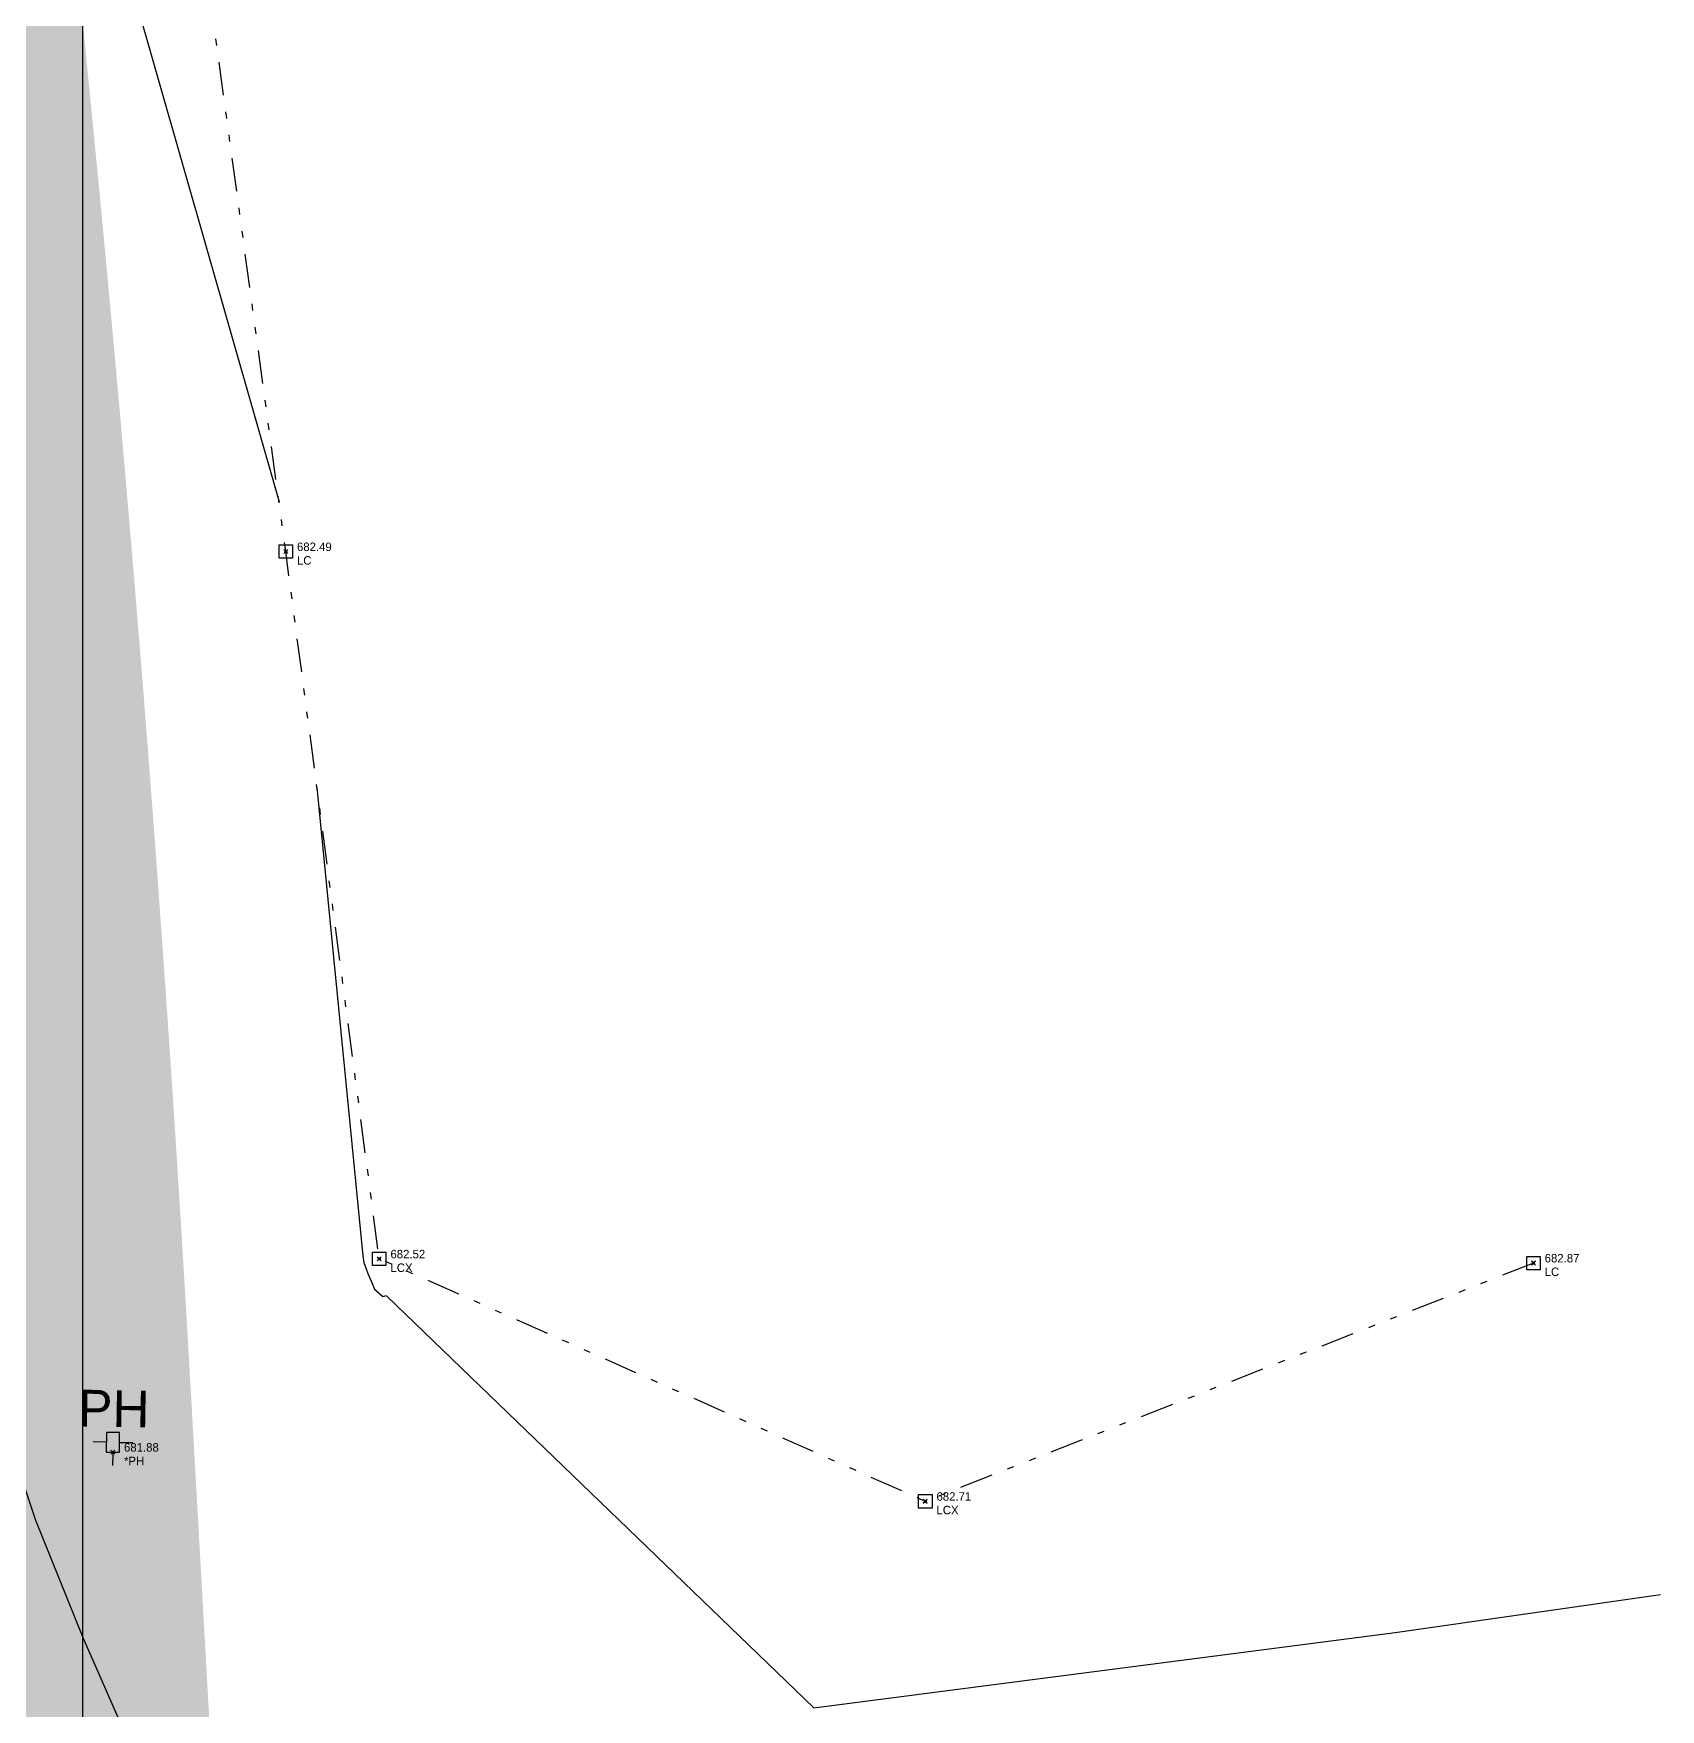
# Model space of a CAD drawing. Extents: x 350769 to 354978, y 6304672 to 6307963.
# Drawn here: x 352799.26 to 352823.59, y 6305547.89 to 6305572.94 of the extents above; entities that cross this region are included whole.
import ezdxf

# ---------------------------------------------------------------- set-up
doc = ezdxf.new("R2010")
doc.units = 0
doc.header["$PDMODE"] = 35
doc.header["$PDSIZE"] = 0.03
for name, pattern in [('4.0 - LO RECABARREN - DESNIVEL NUEVO$0$HIDDEN', [0.375, 0.25, -0.125]), ('CONTINUOS', [0]), ('DASHED', [19.05, 12.7, -6.35]), ('DIVIDE', [1.25, 0.5, -0.25, 0, -0.25, 0, -0.25])]:
    doc.linetypes.add(name, pattern=pattern)
doc.layers.get('0').update_dxf_attribs({"linetype": 'CONTINUOUS'})
for name, color, linetype in [('03_S2_Pav ext_Borde vereda', 7, 'CONTINUOUS'), ('1-coordenadas', 8, 'CONTINUOUS'), ('1-LINEA DE CIERRO', 7, 'DIVIDE'), ('C-TINN', 5, 'CONTINUOUS'), ('C-TOPO-MAJR', 9, 'CONTINUOUS'), ('C-TOPO-MINR', 8, 'CONTINUOUS'), ('V-NODE DIC 2005', 4, 'CONTINUOUS'), ('V-NODE-TEXT DIC 2005', 2, 'CONTINUOUS'), ('Z-PH', 253, 'CONTINUOUS')]:
    doc.layers.add(name, color=color, linetype=linetype)
doc.layers.add('0_ASD_TOPOGRAFIA_ELEMENTOS', color=9, linetype='CONTINUOS', lineweight=5, true_color=0xbdbdbd)
doc.styles.add('A', font='arial.ttf', dxfattribs={"height": 2})

# ---------------------------------------------------------------- blocks, each defined once
blk = doc.blocks.new('COORDENADAS')
at = {"layer": '1-coordenadas'}
blk.add_line((620, -900.625), (620, -0.625), dxfattribs=at)
blk = doc.blocks.new('PH')
at = {"layer": 'Z-PH'}
for p, q in [((-0.098, 0.295), (-0.098, 0)), ((0.098, 0.295), (-0.098, 0.295)), ((0.098, 0), (0.098, 0.295)), ((-0.098, 0.148), (-0.295, 0.148)), ((-0.098, 0), (-0.01, 0)), ((0.01, 0), (0.098, 0)), ((0.098, 0.148), (0.295, 0.148)), ((0, -0.01), (0, -0.197))]:
    blk.add_line(p, q, dxfattribs=at)
blk.add_circle((0, 0), 0.00984, dxfattribs=at)
at = {"layer": 'Z-PH', "style": 'A'}
blk.add_text('PH', height=0.55, dxfattribs=at).set_placement((-0.527, 0.377))
blk = doc.blocks.new('*U1327')
at = {"color": 0, "linetype": 'ByBlock', "lineweight": -2, "transparency": 16777216}
blk.add_point((0, 0), dxfattribs=at)
blk = doc.blocks.new('*U3554', base_point=(352821.75, 6305554.512))
at = {"layer": 'V-NODE-TEXT DIC 2005', "linetype": 'ByBlock', "char_height": 0.127}
for s, insert, attachment_point in [('682.87', (352821.917, 6305554.583), 4), ('LC', (352821.917, 6305554.444), 1)]:
    blk.add_mtext(s, dxfattribs=dict(at, insert=insert, attachment_point=attachment_point))
blk = doc.blocks.new('*U3555', base_point=(352821.75, 6305554.512))
at = {"layer": 'V-NODE-TEXT DIC 2005', "color": 2, "lineweight": -2}
blk.add_blockref('*U3554', (352821.75, 6305554.512), dxfattribs=at)
blk = doc.blocks.new('*U3544', base_point=(352803.094, 6305565.145))
at = {"layer": 'V-NODE-TEXT DIC 2005', "linetype": 'ByBlock', "char_height": 0.127}
for s, insert, attachment_point in [('682.49', (352803.261, 6305565.216), 4), ('LC', (352803.261, 6305565.077), 1)]:
    blk.add_mtext(s, dxfattribs=dict(at, insert=insert, attachment_point=attachment_point))
blk = doc.blocks.new('*U3545', base_point=(352803.094, 6305565.145))
at = {"layer": 'V-NODE-TEXT DIC 2005', "color": 2, "lineweight": -2}
blk.add_blockref('*U3544', (352803.094, 6305565.145), dxfattribs=at)
blk = doc.blocks.new('*U3488', base_point=(352804.492, 6305554.572))
at = {"layer": 'V-NODE-TEXT DIC 2005', "linetype": 'ByBlock', "char_height": 0.127}
for s, insert, attachment_point in [('682.52', (352804.659, 6305554.643), 4), ('LCX', (352804.659, 6305554.504), 1)]:
    blk.add_mtext(s, dxfattribs=dict(at, insert=insert, attachment_point=attachment_point))
blk = doc.blocks.new('*U3489', base_point=(352804.492, 6305554.572))
at = {"layer": 'V-NODE-TEXT DIC 2005', "color": 2, "lineweight": -2}
blk.add_blockref('*U3488', (352804.492, 6305554.572), dxfattribs=at)
blk = doc.blocks.new('*U3486', base_point=(352812.657, 6305550.949))
at = {"layer": 'V-NODE-TEXT DIC 2005', "linetype": 'ByBlock', "char_height": 0.127}
for s, insert, attachment_point in [('682.71', (352812.824, 6305551.02), 4), ('LCX', (352812.824, 6305550.881), 1)]:
    blk.add_mtext(s, dxfattribs=dict(at, insert=insert, attachment_point=attachment_point))
blk = doc.blocks.new('*U3487', base_point=(352812.657, 6305550.949))
at = {"layer": 'V-NODE-TEXT DIC 2005', "color": 2, "lineweight": -2}
blk.add_blockref('*U3486', (352812.657, 6305550.949), dxfattribs=at)
blk = doc.blocks.new('*U1446', base_point=(352800.508, 6305551.683))
at = {"layer": 'V-NODE-TEXT DIC 2005', "linetype": 'ByBlock', "char_height": 0.127}
for s, insert, attachment_point in [('681.88', (352800.675, 6305551.754), 4), ('*PH', (352800.675, 6305551.615), 1)]:
    blk.add_mtext(s, dxfattribs=dict(at, insert=insert, attachment_point=attachment_point))
blk = doc.blocks.new('*U1447', base_point=(352800.508, 6305551.683))
at = {"layer": 'V-NODE-TEXT DIC 2005', "color": 2, "lineweight": -2}
blk.add_blockref('*U1446', (352800.508, 6305551.683), dxfattribs=at)
blk = doc.blocks.new('TOPOGRAFIA')
at = {"layer": '1-coordenadas', "color": 9, "linetype": '4.0 - LO RECABARREN - DESNIVEL NUEVO$0$HIDDEN', "lineweight": 0, "ltscale": 50, "true_color": 0xbdbdbd}
blk.add_line((390800, 6302300), (390800, 6303200), dxfattribs=at)
at = {"layer": '1-LINEA DE CIERRO', "color": 9, "true_color": 0xbdbdbd, "flags": 128}
blk.add_lwpolyline([(390821.691, 6302554.565), (390812.597, 6302551.003), (390804.433, 6302554.628), (390803.035, 6302565.2), (390801.413, 6302577.112), (390799.634, 6302590.323), (390797.877, 6302602.741), (390795.989, 6302615.825), (390794.687, 6302625.448), (390793.777, 6302632.512)], dxfattribs=at)
at = {"layer": 'C-TINN', "color": 9, "linetype": 'Continuous', "lineweight": -3, "true_color": 0xbdbdbd}
for points, elevation in [([(390802.935, 6302565.1), (390802.935, 6302565.3), (390803.135, 6302565.3), (390803.135, 6302565.1), (390802.935, 6302565.1)], 682.49), ([(390804.333, 6302554.528), (390804.333, 6302554.728), (390804.533, 6302554.728), (390804.533, 6302554.528), (390804.333, 6302554.528)], 682.52), ([(390821.591, 6302554.465), (390821.591, 6302554.665), (390821.791, 6302554.665), (390821.791, 6302554.465), (390821.591, 6302554.465)], 682.87), ([(390812.497, 6302550.903), (390812.497, 6302551.103), (390812.697, 6302551.103), (390812.697, 6302550.903), (390812.497, 6302550.903)], 682.71)]:
    blk.add_lwpolyline(points, dxfattribs=dict(at, elevation=elevation))
for p in [(390803.035, 6302565.2, 682.49), (390804.433, 6302554.628, 682.52), (390821.691, 6302554.565, 682.87), (390812.597, 6302551.003, 682.71)]:
    blk.add_point(p, dxfattribs=at)
at = {"layer": 'C-TOPO-MAJR', "color": 9, "linetype": 'Continuous', "lineweight": -3, "true_color": 0xbdbdbd, "elevation": 682.5}
for points in [[(390797.068, 6302608.348), (390796.499, 6302605.329), (390797.044, 6302602.23), (390797.83, 6302593.143), (390798.411, 6302590.037), (390799.81, 6302580.088), (390800.375, 6302576.838), (390800.388, 6302574.842), (390802.934, 6302565.945)], [(390803.501, 6302561.676), (390804.188, 6302554.671), (390804.204, 6302554.571), (390804.235, 6302554.477), (390804.262, 6302554.41), (390804.318, 6302554.284), (390804.361, 6302554.174), (390804.487, 6302554.066), (390804.542, 6302554.082), (390804.546, 6302554.071), (390810.931, 6302547.914), (390819.623, 6302549.041), (390823.589, 6302549.608)]]:
    blk.add_lwpolyline(points, dxfattribs=at)
at = {"layer": 'C-TOPO-MINR', "color": 9, "linetype": 'Continuous', "lineweight": -3, "true_color": 0xbdbdbd, "elevation": 682}
blk.add_lwpolyline([(390801.448, 6302545.685), (390800.007, 6302548.961), (390799.297, 6302550.717), (390798.475, 6302553.163)], dxfattribs=at)
at = {"layer": 'V-NODE DIC 2005', "color": 9, "lineweight": -2, "true_color": 0xbdbdbd, "rotation": 359.9963883938062}
for p in [(390803.035, 6302565.2), (390804.433, 6302554.627), (390821.691, 6302554.566), (390800.449, 6302551.738), (390812.597, 6302551.004)]:
    blk.add_blockref('*U1327', p, dxfattribs=at)
at = {"layer": 'V-NODE-TEXT DIC 2005', "color": 9, "lineweight": -2, "true_color": 0xbdbdbd, "rotation": 359.9963883938062}
for name, p in [('*U3545', (390803.035, 6302565.2)), ('*U3489', (390804.433, 6302554.627)), ('*U3555', (390821.691, 6302554.566)), ('*U1447', (390800.449, 6302551.738)), ('*U3487', (390812.597, 6302551.004))]:
    blk.add_blockref(name, p, dxfattribs=at)
at = {"layer": 'Z-PH', "color": 9, "true_color": 0xbdbdbd, "rotation": 359.090101839884}
blk.add_blockref('PH', (390800.448, 6302551.738), dxfattribs=at)

msp = doc.modelspace()

# ---------------------------------------------------------------- hatches: boundary and pattern name
at = {"layer": '03_S2_Pav ext_Borde vereda'}
h = msp.add_hatch(dxfattribs=at)
h.set_pattern_fill('DOTS', color=256, scale=0.2)
h.set_pattern_definition([(0, (0, 0), (0.079375, 0.15875), [0, -0.15875])])
edge = h.paths.add_edge_path()
edge.add_arc((352748.807, 6305741.269), 0.6, 191.9515, 355.6455, ccw=False)
edge.add_arc((352792.166, 6305750.447), 44.919, 191.6658, 191.9515, ccw=False)
edge.add_line((352748.174, 6305741.364), (352741.238, 6305741.435))
edge.add_arc((352792.166, 6305750.447), 51.719, 188.0126, 190.0351, ccw=False)
edge.add_line((352740.951, 6305743.238), (352740.749, 6305743.24))
edge.add_arc((352792.166, 6305750.447), 51.919, 187.9792, 192.0603)
edge.add_arc((352692.496, 6305729.152), 50, 5.6038, 12.0603, ccw=False)
edge.add_arc((352885.486, 6305749.065), 144.016, 185.9908, 195.05624)
edge.add_arc((352743.517, 6305710.875), 3, -16.8305, 15.0562, ccw=False)
edge.add_line((352746.389, 6305710.007), (352745.329, 6305706.502))
edge.add_arc((352748.2, 6305705.634), 3, 163.1695, 198.1695)
edge.add_line((352745.35, 6305704.698), (352746.83, 6305700.188))
edge.add_arc((353217.983, 6305866.064), 499.5, 199.39537, 202.53487)
edge.add_line((352756.622, 6305674.633), (352763.639, 6305654.529))
edge.add_line((352763.639, 6305654.529), (352766.426, 6305646.435))
edge.add_arc((352769.263, 6305647.412), 3, 199.0021, 234.0031)
edge.add_line((352767.5, 6305644.985), (352769.962, 6305643.197))
edge.add_arc((352768.198, 6305640.77), 3, 17.9764, 54.0015, ccw=False)
edge.add_arc((351870.786, 6305349.592), 946.469, 17.70596, 17.976359, ccw=False)
edge.add_arc((357774.17, 6306970.411), 5176.321, 194.922513, 195.061819)
edge.add_arc((352345.674, 6305526.266), 441.256, 9.34098, 12.96792, ccw=False)
edge.add_line((352781.079, 6305597.886), (352781.449, 6305594.732))
edge.add_line((352781.449, 6305594.732), (352781.712, 6305591.66))
edge.add_line((352781.712, 6305591.66), (352781.839, 6305588.604))
edge.add_line((352781.839, 6305588.604), (352781.836, 6305585.625))
edge.add_line((352781.836, 6305585.625), (352781.765, 6305582.656))
edge.add_line((352781.765, 6305582.656), (352781.694, 6305579.728))
edge.add_line((352781.694, 6305579.728), (352781.692, 6305576.786))
edge.add_line((352781.692, 6305576.786), (352781.816, 6305573.824))
edge.add_line((352781.816, 6305573.824), (352782.133, 6305570.857))
edge.add_line((352782.133, 6305570.857), (352782.422, 6305567.893))
edge.add_arc((352351.016, 6305527.324), 433.31, 3.22552, 5.37215, ccw=False)
edge.add_line((352783.639, 6305551.705), (352784.663, 6305533.533))
edge.add_line((352784.663, 6305533.533), (352784.863, 6305533.544))
edge.add_line((352784.863, 6305533.544), (352784.761, 6305535.341))
edge.add_line((352784.761, 6305535.341), (352791.052, 6305535.696))
edge.add_line((352791.052, 6305535.696), (352790.129, 6305552.071))
edge.add_arc((352351.167, 6305527.339), 439.658, 3.2247, 6.06057)
edge.add_arc((352790.357, 6305573.969), 2, 6.0606, 186.0606, ccw=False)
edge.add_arc((352351.162, 6305527.338), 443.663, 3.21745, 6.06057, ccw=False)
edge.add_line((352794.126, 6305552.239), (352795.045, 6305535.921))
edge.add_line((352795.045, 6305535.921), (352802.334, 6305536.332))
edge.add_line((352802.334, 6305536.332), (352802.435, 6305534.534))
edge.add_line((352802.435, 6305534.534), (352802.635, 6305534.546))
edge.add_line((352802.635, 6305534.546), (352801.614, 6305552.661))
edge.add_arc((352351.183, 6305527.34), 451.142, 3.21751, 7.53958)
edge.add_line((352798.425, 6305586.535), (352797.901, 6305589.489))
edge.add_line((352797.901, 6305589.489), (352797.337, 6305592.434))
edge.add_line((352797.337, 6305592.434), (352796.696, 6305595.358))
edge.add_line((352796.696, 6305595.358), (352795.983, 6305598.257))
edge.add_line((352795.983, 6305598.257), (352795.231, 6305601.141))
edge.add_line((352795.231, 6305601.141), (352794.478, 6305604.033))
edge.add_line((352794.478, 6305604.033), (352793.76, 6305606.951))
edge.add_line((352793.76, 6305606.951), (352793.112, 6305609.908))
edge.add_line((352793.112, 6305609.908), (352792.539, 6305612.89))
edge.add_line((352792.539, 6305612.89), (352792.032, 6305615.833))
edge.add_arc((352349.379, 6305527.058), 451.467, 11.34037, 13.00836)
edge.add_arc((357774.17, 6306970.411), 5162.321, 194.999983, 195.064624, ccw=False)
edge.add_arc((357774.17, 6306970.411), 5162.321, 194.918755, 194.999983, ccw=False)
edge.add_arc((351870.786, 6305349.592), 960.469, 17.685582, 18.028446)
edge.add_line((352784.099, 6305646.847), (352779.713, 6305660.065))
edge.add_line((352779.713, 6305660.065), (352778.245, 6305664.271))
edge.add_arc((352781.077, 6305665.26), 3, 164.2427, 199.242, ccw=False)
edge.add_line((352778.19, 6305666.074), (352779.097, 6305669.287))
edge.add_arc((352776.209, 6305670.102), 3, 344.2427, 379.2412)
edge.add_line((352779.042, 6305671.091), (352775.313, 6305681.773))
edge.add_arc((353217.983, 6305866.064), 479.5, 199.39537, 202.60286, ccw=False)
edge.add_arc((352886.447, 6305749.311), 128.007, 193.01673, 199.38233, ccw=False)
edge.add_line((352761.729, 6305720.48), (352761.207, 6305722.929))
edge.add_arc((352758.273, 6305722.303), 3, 12.0434, 47.0434)
edge.add_line((352760.317, 6305724.499), (352758.056, 6305726.605))
edge.add_arc((352760.094, 6305728.805), 3, 189.0153, 227.1838, ccw=False)
edge.add_arc((352890.905, 6305749.734), 135.474, 186.61724, 189.08835, ccw=False)
edge.add_arc((352776.2, 6305736.427), 20, 179.05, 186.6144, ccw=False)
edge.add_arc((352822.484, 6305735.659), 66.291, 173.57381, 179.05002, ccw=False)
edge.add_line((352756.61, 6305743.079), (352756.409, 6305743.081))
edge.add_arc((352822.484, 6305735.659), 66.491, 173.59144, 175.14861)
edge.add_line((352756.232, 6305741.282), (352749.412, 6305741.352))
edge.add_arc((352781.038, 6305739.581), 31.675, 176.7951, 177.0268)

# ---------------------------------------------------------------- block references
at = {"color": 252, "linetype": 'DASHED'}
msp.add_blockref('COORDENADAS', (352180, 6306200.625), dxfattribs=at)
at = {"layer": 'Z-PH', "rotation": 359.090101839884}
msp.add_blockref('PH', (352800.448, 6305551.738), dxfattribs=at)

# ---------------------------------------------------------------- next in the draw order: block references
at = {"layer": '0_ASD_TOPOGRAFIA_ELEMENTOS', "color": 30, "true_color": 0xf26507}
msp.add_blockref('TOPOGRAFIA', (-38000, 3000), dxfattribs=at)

doc.saveas('drawing.dxf')
